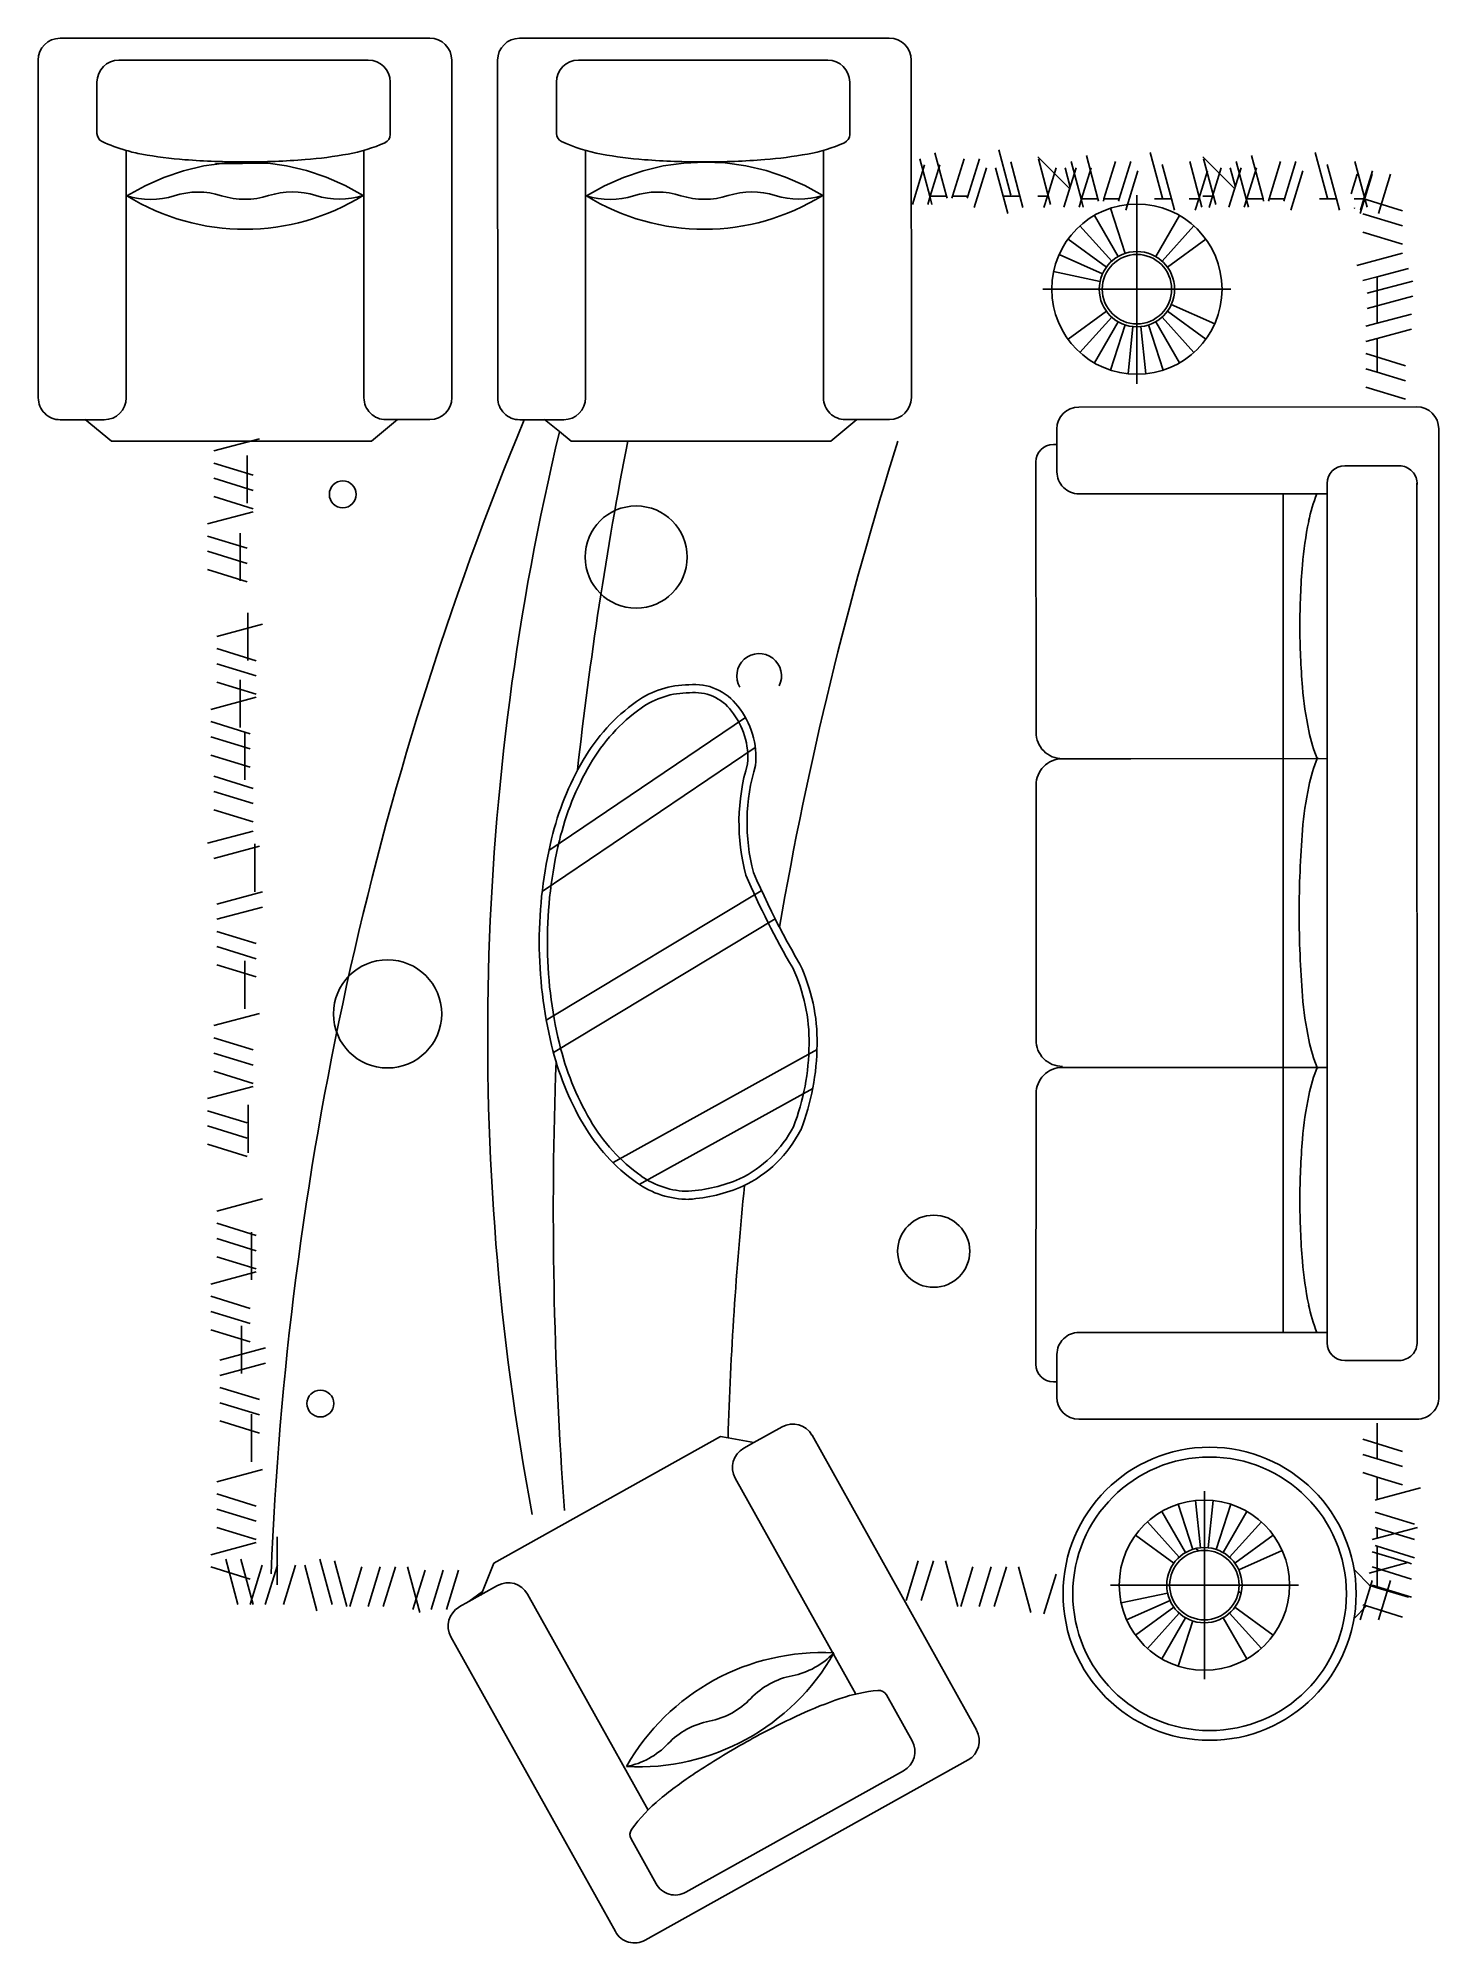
# Model space of a CAD drawing. Header units: centimetres. Extents: x 2467 to 2738, y 1406 to 1775.
import ezdxf

# ---------------------------------------------------------------- set-up
doc = ezdxf.new("R2010")
doc.units = ezdxf.units.CM
doc.layers.add('燈具', color=4, linetype='Continuous')

msp = doc.modelspace()

# ---------------------------------------------------------------- linework, layer by layer
for p, q in [((2542.96, 1774.6), (2471.44, 1774.57)), ((2631.84, 1774.6), (2560.33, 1774.57)), ((2467.19, 1770.31), (2467.22, 1705.01)), ((2531.06, 1770.34), (2482.82, 1770.32)), ((2547.24, 1705.04), (2547.21, 1770.35)), ((2556.08, 1770.31), (2556.1, 1705.01)), ((2619.94, 1770.34), (2571.71, 1770.32)), ((2636.12, 1705.04), (2636.1, 1770.35)), ((2478.57, 1766.07), (2478.58, 1756.15)), ((2535.31, 1766.09), (2535.32, 1755.92)), ((2567.46, 1766.07), (2567.46, 1756.15)), ((2624.2, 1766.09), (2624.2, 1755.92)), ((2484.21, 1752.87), (2484.23, 1705.01)), ((2503.22, 1750.43), (2499.25, 1749.87)), ((2507.22, 1750.62), (2503.22, 1750.43)), ((2511.23, 1750.45), (2507.22, 1750.62)), ((2515.21, 1749.9), (2511.23, 1750.45)), ((2530.21, 1752.88), (2530.23, 1705.03)), ((2573.09, 1752.87), (2573.11, 1705.01)), ((2592.1, 1750.43), (2588.13, 1749.87)), ((2596.11, 1750.62), (2592.1, 1750.43)), ((2600.12, 1750.45), (2596.11, 1750.62)), ((2604.09, 1749.9), (2600.12, 1750.45)), ((2619.1, 1752.88), (2619.11, 1705.03)), ((2639.68, 1744.01), (2637.75, 1751.24)), ((2642.93, 1744.01), (2640.69, 1752.42)), ((2644.1, 1744.01), (2646.33, 1751.24)), ((2647.04, 1744.01), (2649.27, 1751.24)), ((2655.39, 1744.18), (2653.04, 1753)), ((2657.13, 1744.01), (2655.36, 1750.65)), ((2660.57, 1751.65), (2666.76, 1745.46)), ((2663.05, 1742.42), (2660.7, 1751.24)), ((2668.96, 1743.48), (2667.03, 1750.71)), ((2672.21, 1743.48), (2669.97, 1751.88)), ((2673.38, 1743.48), (2675.61, 1750.71)), ((2676.33, 1743.48), (2678.55, 1750.71)), ((2684.67, 1743.65), (2682.32, 1752.47)), ((2692.33, 1741.89), (2689.98, 1750.71)), ((2692.51, 1751.65), (2698.7, 1745.46)), ((2694.99, 1742.42), (2692.64, 1751.24)), ((2700.9, 1743.48), (2698.97, 1750.71)), ((2704.15, 1743.48), (2701.91, 1751.88)), ((2705.33, 1743.48), (2707.55, 1750.71)), ((2708.27, 1743.48), (2710.49, 1750.71)), ((2716.62, 1743.65), (2714.26, 1752.47)), ((2724.27, 1741.89), (2721.92, 1750.71)), ((2491.54, 1747.66), (2487.87, 1746.03)), ((2495.34, 1748.94), (2491.54, 1747.66)), ((2499.25, 1749.87), (2495.34, 1748.94)), ((2501.53, 1750.24), (2511.94, 1750.38)), ((2519.11, 1748.99), (2515.21, 1749.9)), ((2522.92, 1747.72), (2519.11, 1748.99)), ((2526.59, 1746.11), (2522.92, 1747.72)), ((2580.43, 1747.66), (2576.76, 1746.03)), ((2584.23, 1748.94), (2580.43, 1747.66)), ((2588.13, 1749.87), (2584.23, 1748.94)), ((2608, 1748.99), (2604.09, 1749.9)), ((2611.8, 1747.72), (2608, 1748.99)), ((2615.48, 1746.11), (2611.8, 1747.72)), ((2636.34, 1742.42), (2638.69, 1750.06)), ((2639.77, 1744.01), (2641.63, 1750.06)), ((2648.3, 1741.83), (2650.65, 1749.48)), ((2653.87, 1744.01), (2652.42, 1749.48)), ((2662.43, 1744.01), (2664.11, 1749.48)), ((2665.62, 1741.89), (2667.97, 1749.53)), ((2666.86, 1745.79), (2665.88, 1749.48)), ((2669.05, 1743.48), (2670.91, 1749.53)), ((2677.58, 1741.3), (2679.93, 1748.94)), ((2686.41, 1743.48), (2684.64, 1750.12)), ((2691.71, 1743.48), (2693.39, 1748.94)), ((2694.37, 1744.01), (2696.05, 1749.48)), ((2697.56, 1741.89), (2699.92, 1749.53)), ((2698.8, 1745.79), (2697.82, 1749.48)), ((2700.99, 1743.48), (2702.86, 1749.53)), ((2709.52, 1741.3), (2711.87, 1748.94)), ((2718.35, 1743.48), (2716.58, 1750.12)), ((2721.17, 1744.45), (2722.35, 1748.3)), ((2722.94, 1740.66), (2725.29, 1748.3)), ((2723.65, 1743.48), (2725.33, 1748.94)), ((2726.47, 1740.66), (2728.82, 1748.3)), ((2487.87, 1746.03), (2484.37, 1744.07)), ((2530.1, 1744.16), (2526.59, 1746.11)), ((2576.76, 1746.03), (2573.26, 1744.07)), ((2618.98, 1744.16), (2615.48, 1746.11)), ((2639.28, 1742.42), (2639.77, 1744.01)), ((2640.1, 1742.42), (2639.68, 1744.01)), ((2639.68, 1744.01), (2639.77, 1744.01)), ((2639.77, 1744.01), (2642.78, 1744.01)), ((2639.77, 1744.01), (2642.93, 1744.01)), ((2643.04, 1743.6), (2642.93, 1744.01)), ((2643.98, 1743.6), (2644.1, 1744.01)), ((2644.1, 1744.01), (2647.04, 1744.01)), ((2646.92, 1743.6), (2647.04, 1744.01)), ((2654.77, 1740.66), (2653.87, 1744.01)), ((2653.87, 1744.01), (2657.13, 1744.01)), ((2657.71, 1741.83), (2657.13, 1744.01)), ((2660.57, 1744.01), (2662.43, 1744.01)), ((2661.76, 1741.83), (2662.43, 1744.01)), ((2668.56, 1741.89), (2669.05, 1743.48)), ((2669.38, 1741.89), (2668.96, 1743.48)), ((2668.96, 1743.48), (2669.05, 1743.48)), ((2669.05, 1743.48), (2672.06, 1743.48)), ((2672.06, 1743.48), (2672.21, 1743.48)), ((2672.32, 1743.06), (2672.21, 1743.48)), ((2673.26, 1743.06), (2673.38, 1743.48)), ((2673.38, 1743.48), (2676.33, 1743.48)), ((2676.2, 1743.06), (2676.33, 1743.48)), ((2683.15, 1743.48), (2686.41, 1743.48)), ((2686.99, 1741.3), (2686.41, 1743.48)), ((2689.85, 1743.48), (2691.71, 1743.48)), ((2691.04, 1741.3), (2691.71, 1743.48)), ((2692.51, 1744.01), (2694.37, 1744.01)), ((2693.7, 1741.83), (2694.37, 1744.01)), ((2700.5, 1741.89), (2700.99, 1743.48)), ((2701.32, 1741.89), (2700.9, 1743.48)), ((2700.9, 1743.48), (2700.99, 1743.48)), ((2700.99, 1743.48), (2704.01, 1743.48)), ((2704.01, 1743.48), (2704.15, 1743.48)), ((2704.27, 1743.06), (2704.15, 1743.48)), ((2705.2, 1743.06), (2705.33, 1743.48)), ((2705.33, 1743.48), (2708.27, 1743.48)), ((2708.14, 1743.06), (2708.27, 1743.48)), ((2715.1, 1743.48), (2718.35, 1743.48)), ((2718.93, 1741.3), (2718.35, 1743.48)), ((2721.79, 1743.48), (2723.65, 1743.48)), ((2722.98, 1741.3), (2723.65, 1743.48)), ((2723.47, 1743.56), (2731.11, 1741.2)), ((2723.47, 1740.61), (2731.11, 1738.26)), ((2723.47, 1737.08), (2731.11, 1734.73)), ((2722.29, 1730.61), (2731.11, 1732.97)), ((2723.47, 1727.67), (2726.22, 1728.41)), ((2726.22, 1728.41), (2732.29, 1730.03)), ((2726.22, 1728.41), (2726.22, 1719.43)), ((2724.32, 1725.23), (2733.14, 1727.58)), ((2724.32, 1722.29), (2733.14, 1724.64)), ((2726.22, 1719.43), (2732.88, 1721.2)), ((2724.06, 1718.85), (2726.22, 1719.43)), ((2726.22, 1716.48), (2732.88, 1718.26)), ((2724.06, 1715.91), (2726.22, 1716.48)), ((2726.22, 1716.48), (2726.22, 1709.94)), ((2724.06, 1713.55), (2731.7, 1711.2)), ((2724.06, 1710.61), (2726.22, 1709.94)), ((2726.22, 1709.94), (2731.7, 1708.26)), ((2724.06, 1707.08), (2731.7, 1704.73)), ((2733.89, 1703.25), (2668.51, 1703.22)), ((2471.47, 1700.76), (2479.98, 1700.76)), ((2476.3, 1700.83), (2481.41, 1696.61)), ((2536.72, 1700.78), (2531.69, 1696.63)), ((2534.48, 1700.78), (2536.72, 1700.78)), ((2536.72, 1700.78), (2542.99, 1700.78)), ((2560.36, 1700.76), (2561.2, 1700.76)), ((2561.2, 1700.76), (2568.86, 1700.76)), ((2565.18, 1700.83), (2568.05, 1698.46)), ((2625.6, 1700.78), (2620.57, 1696.63)), ((2623.37, 1700.78), (2625.6, 1700.78)), ((2625.6, 1700.78), (2631.87, 1700.78)), ((2664.26, 1696), (2664.26, 1698.97)), ((2738.17, 1511.8), (2738.14, 1699)), ((2481.41, 1696.61), (2531.69, 1696.63)), ((2501.17, 1694.73), (2509.99, 1697.08)), ((2568.05, 1698.46), (2570.3, 1696.61)), ((2570.3, 1696.61), (2581.25, 1696.61)), ((2581.25, 1696.61), (2620.57, 1696.63)), ((2664.26, 1696), (2663.61, 1696)), ((2664.26, 1695.9), (2664.26, 1696)), ((2664.28, 1696.32), (2664.29, 1690.68)), ((2501.17, 1692.38), (2508.81, 1690.02)), ((2507.66, 1693.87, -137.13), (2507.66, 1684.61, -137.13)), ((2660.23, 1640.28), (2660.21, 1692.6)), ((2730.49, 1691.87), (2719.95, 1691.86)), ((2501.17, 1689.43), (2508.81, 1687.08)), ((2716.57, 1575.43), (2716.55, 1688.46)), ((2733.96, 1522.42), (2733.9, 1688.47)), ((2501.17, 1685.9), (2508.81, 1683.55)), ((2708.05, 1686.45), (2668.54, 1686.43)), ((2708.07, 1575.45), (2708.05, 1686.45)), ((2714.59, 1686.45), (2708.05, 1686.45)), ((2716.55, 1686.45), (2714.59, 1686.45)), ((2499.99, 1680.61), (2508.81, 1682.96)), ((2499.99, 1678.26), (2507.64, 1675.9)), ((2506.25, 1678.82, 0.04), (2506.25, 1669.57, 0.04)), ((2499.99, 1675.32), (2507.64, 1672.96)), ((2499.99, 1671.79), (2507.64, 1669.43)), ((2507.76, 1663.42, 0.04), (2507.76, 1654.17, 0.04)), ((2501.76, 1658.84), (2510.58, 1661.2)), ((2501.76, 1656.49), (2509.4, 1654.14)), ((2501.76, 1653.55), (2509.4, 1651.2)), ((2501.76, 1650.02), (2509.4, 1647.67)), ((2506.25, 1650.46, 0.04), (2506.25, 1641.21, 0.04)), ((2500.58, 1644.72), (2509.4, 1647.08)), ((2500.58, 1642.37), (2508.22, 1640.02)), ((2507.19, 1640.32, 0.04), (2507.19, 1631.07, 0.04)), ((2604.04, 1643.14), (2565.98, 1617.42)), ((2500.58, 1639.43), (2508.22, 1637.08)), ((2605.93, 1637.35), (2564.7, 1609.48)), ((2500.58, 1635.9), (2508.22, 1633.55)), ((2678.6, 1635.19), (2665.34, 1635.18)), ((2716.57, 1635.2), (2678.6, 1635.19)), ((2501.17, 1631.78), (2508.81, 1629.43)), ((2501.17, 1628.84), (2508.81, 1626.49)), ((2660.23, 1630.08), (2660.23, 1580.55)), ((2501.17, 1625.31), (2508.81, 1622.96)), ((2499.99, 1618.84), (2508.81, 1621.19)), ((2501.17, 1615.9), (2509.99, 1618.25)), ((2509.14, 1618.71, 0.04), (2509.14, 1609.46, 0.04)), ((2605.58, 1613.17), (2606.25, 1611.65)), ((2606.25, 1611.65), (2606.93, 1610.14)), ((2501.76, 1607.07), (2510.58, 1609.43)), ((2607.09, 1609.62), (2565.48, 1584.6)), ((2606.93, 1610.14), (2607.62, 1608.64)), ((2607.62, 1608.64), (2608.33, 1607.14)), ((2608.33, 1607.14), (2609.06, 1605.65)), ((2501.76, 1604.13), (2510.58, 1606.49)), ((2609.79, 1604.18), (2566.86, 1578.36)), ((2609.06, 1605.65), (2609.79, 1604.18)), ((2609.79, 1604.18), (2609.8, 1604.16)), ((2609.8, 1604.16), (2610.56, 1602.69)), ((2501.76, 1601.78), (2509.4, 1599.43)), ((2610.56, 1602.69), (2610.62, 1602.57)), ((2610.62, 1602.57), (2611.33, 1601.22)), ((2611.33, 1601.22), (2612.11, 1599.76)), ((2612.11, 1599.76), (2612.91, 1598.31)), ((2501.76, 1598.84), (2509.4, 1596.49)), ((2507.19, 1596.05, 0.04), (2507.19, 1586.8, 0.04)), ((2612.91, 1598.31), (2613.72, 1596.86)), ((2613.72, 1596.86), (2614.55, 1595.43)), ((2501.76, 1595.31), (2509.4, 1592.96)), ((2501.17, 1583.54), (2509.99, 1585.9)), ((2501.17, 1581.19), (2508.81, 1578.84)), ((2501.17, 1578.25), (2508.81, 1575.9)), ((2617.87, 1578.92), (2578.41, 1557.09)), ((2501.17, 1574.72), (2508.81, 1572.37)), ((2678.6, 1575.45), (2665.34, 1575.45)), ((2708.07, 1575.44), (2678.6, 1575.45)), ((2708.07, 1575.44), (2708.05, 1524.19)), ((2708.07, 1575.44), (2708.07, 1575.45)), ((2716.57, 1575.43), (2708.07, 1575.44)), ((2716.57, 1575.43), (2716.55, 1524.18)), ((2716.57, 1575.45), (2716.57, 1575.43)), ((2499.99, 1569.42), (2508.81, 1571.78)), ((2617.05, 1571.4), (2583.48, 1552.83)), ((2660.23, 1570.35), (2660.21, 1518.03)), ((2499.99, 1567.07), (2507.64, 1564.72)), ((2507.84, 1568.21, 0.04), (2507.84, 1558.96, 0.04)), ((2499.99, 1564.13), (2507.64, 1561.78)), ((2499.99, 1560.6), (2507.64, 1558.25)), ((2501.76, 1547.66), (2510.58, 1550.01)), ((2501.76, 1545.31), (2509.4, 1542.95)), ((2501.76, 1542.36), (2509.4, 1540.01)), ((2508.49, 1543.61, 0.04), (2508.49, 1534.36, 0.04)), ((2501.76, 1538.83), (2509.4, 1536.48)), ((2500.58, 1533.54), (2509.4, 1535.89)), ((2500.58, 1531.19), (2508.22, 1528.83)), ((2500.58, 1528.25), (2508.22, 1525.89)), ((2500.58, 1524.72), (2508.22, 1522.36)), ((2506.54, 1525.49, 0.04), (2506.54, 1516.23, 0.04)), ((2708.05, 1524.19), (2668.54, 1524.2)), ((2714.59, 1524.18), (2708.05, 1524.19)), ((2716.55, 1524.18), (2714.59, 1524.18)), ((2716.55, 1524.18), (2716.55, 1522.18)), ((2733.96, 1522.16), (2733.96, 1522.42)), ((2502.34, 1518.83), (2511.16, 1521.19)), ((2664.28, 1514.32), (2664.29, 1519.95)), ((2730.49, 1518.77), (2719.95, 1518.77)), ((2502.34, 1515.89), (2511.16, 1518.24)), ((2664.26, 1514.63), (2663.61, 1514.63)), ((2664.26, 1514.73), (2664.26, 1514.63)), ((2664.26, 1514.63), (2664.26, 1511.67)), ((2502.34, 1513.54), (2509.99, 1511.19)), ((2738.17, 1511.56), (2738.17, 1511.8)), ((2502.34, 1510.6), (2509.99, 1508.24)), ((2508.44, 1508.39, 0.04), (2508.44, 1499.14, 0.04)), ((2733.89, 1507.38), (2668.51, 1507.41)), ((2502.34, 1507.07), (2509.99, 1504.71)), ((2555.32, 1479.55), (2599.22, 1504.06)), ((2600.65, 1503.79), (2599.22, 1504.06)), ((2605.64, 1502.88), (2600.65, 1503.79)), ((2605.64, 1502.88), (2611.11, 1505.94)), ((2616.9, 1504.3), (2648.73, 1447.28)), ((2723.47, 1503.54), (2731.11, 1501.18)), ((2726.22, 1506.63), (2726.22, 1499.75)), ((2603.68, 1501.79), (2605.64, 1502.88)), ((2723.47, 1500.6), (2726.22, 1499.75)), ((2501.76, 1495.3), (2510.58, 1497.65)), ((2723.47, 1497.07), (2726.22, 1496.22)), ((2726.22, 1499.75), (2731.11, 1498.24)), ((2726.22, 1496.22), (2726.22, 1491.88)), ((2726.22, 1496.22), (2731.11, 1494.71)), ((2501.76, 1492.95), (2509.4, 1490.6)), ((2625.37, 1454.23), (2602.04, 1496.01)), ((2726.22, 1491.88), (2734.64, 1494.13)), ((2501.76, 1490.01), (2509.4, 1487.65)), ((2725.82, 1491.77), (2726.22, 1491.88)), ((2725.82, 1489.42), (2733.46, 1487.07)), ((2501.76, 1486.48), (2509.4, 1484.12)), ((2725.82, 1486.48), (2726.22, 1486.35)), ((2726.22, 1484.39), (2734.05, 1486.48)), ((2726.22, 1486.35), (2726.22, 1484.39)), ((2726.22, 1486.35), (2733.46, 1484.12)), ((2500.58, 1481.18), (2509.4, 1483.54)), ((2513.44, 1484.65, 0.04), (2513.44, 1475.39, 0.04)), ((2725.23, 1484.12), (2726.22, 1484.39)), ((2725.23, 1481.77), (2732.13, 1479.65)), ((2725.82, 1482.95), (2726.22, 1482.82)), ((2726.22, 1482.82), (2726.22, 1474.81)), ((2726.22, 1482.82), (2733.46, 1480.59)), ((2500.58, 1478.83), (2508.22, 1476.48)), ((2505.85, 1471.53), (2503.5, 1480.35)), ((2508.79, 1471.53), (2506.44, 1480.35)), ((2508.19, 1471.53), (2510.54, 1479.17)), ((2511.13, 1471.53), (2513.48, 1479.17)), ((2514.66, 1471.53), (2517.01, 1479.17)), ((2521.13, 1470.35), (2518.78, 1479.17)), ((2524.07, 1471.53), (2521.72, 1480.35)), ((2524.54, 1479.99), (2526.89, 1471.17)), ((2529.83, 1478.82), (2527.48, 1471.17)), ((2533.36, 1478.82), (2531.01, 1471.17)), ((2536.3, 1478.82), (2533.95, 1471.17)), ((2538.66, 1478.82), (2541.01, 1470)), ((2542.05, 1478.23), (2539.7, 1470.59)), ((2545.58, 1478.23), (2543.23, 1470.59)), ((2548.52, 1478.23), (2546.17, 1470.59)), ((2553.18, 1474.06), (2555.32, 1479.55)), ((2637.45, 1479.99), (2635.09, 1472.35)), ((2640.39, 1479.99), (2638.04, 1472.35)), ((2642.74, 1479.99), (2645.1, 1471.17)), ((2648.04, 1478.82), (2645.68, 1471.17)), ((2651.57, 1478.82), (2649.21, 1471.17)), ((2654.51, 1478.82), (2652.15, 1471.17)), ((2656.86, 1478.82), (2659.21, 1470)), ((2721.78, 1478.31), (2724.95, 1475.13)), ((2724.65, 1477.65), (2732.13, 1479.65)), ((2725.23, 1478.83), (2732.88, 1476.48)), ((2732.13, 1479.65), (2732.88, 1479.42)), ((2550.53, 1472.12), (2556.09, 1475.22)), ((2553.18, 1474.06), (2550.53, 1472.12)), ((2552.91, 1473.37), (2553.18, 1474.06)), ((2661.76, 1469.76), (2664.11, 1477.41)), ((2722.94, 1468.59), (2724.95, 1475.13)), ((2724.65, 1475.3), (2726.22, 1474.81)), ((2724.95, 1475.13), (2725.29, 1476.23)), ((2725.23, 1475.3), (2732.88, 1472.95)), ((2726.22, 1474.81), (2732.29, 1472.95)), ((2726.47, 1468.59), (2728.82, 1476.23)), ((2548.67, 1471.08), (2550.53, 1472.12)), ((2585.21, 1431.79), (2561.88, 1473.58)), ((2724.18, 1471.27), (2721.76, 1468.84)), ((2723.47, 1471.49), (2724.18, 1471.27)), ((2724.18, 1471.27), (2731.11, 1469.13)), ((2578.86, 1408.27), (2547.03, 1465.29)), ((2692.8, 1458.82), (2692.8, 1457.12)), ((2636.27, 1445.19), (2631.31, 1454.06)), ((2647.09, 1441.49), (2584.65, 1406.63)), ((2634.63, 1439.4), (2592.51, 1415.89)), ((2586.73, 1417.53), (2581.89, 1426.19))]:
    msp.add_line(p, q)
for centre, radius in [((2526.13, 1686.33), 2.6), ((2582.88, 1674.2), 9.88), ((2534.79, 1585.82), 10.47), ((2640.44, 1539.9), 6.98), ((2521.8, 1510.44), 2.6), ((2693.81, 1473.63), 28.35), ((2693.81, 1473.63), 26.46)]:
    msp.add_circle(centre, radius)
for centre, radius, start, end in [((2471.44, 1770.32), 4.25, 90.0228, 180.0228), ((2542.96, 1770.34), 4.25, 0.0228, 90.0228), ((2560.33, 1770.32), 4.25, 90.0228, 180.0228), ((2631.85, 1770.34), 4.25, 0.0228, 90.0228), ((2482.83, 1766.07), 4.25, 90.0228, 180.0228), ((2531.06, 1766.09), 4.25, 0.0228, 90.0228), ((2571.71, 1766.07), 4.25, 90.0228, 180.0228), ((2619.94, 1766.09), 4.25, 0.0228, 90.0228), ((2480.28, 1756.15), 1.7, 180.0228, 245.1817), ((2493.19, 1784.06), 32.46, 245.1817, 253.937), ((2521.23, 1784.07), 32.46, 280.5374, 293.7374), ((2533.61, 1755.92), 1.7, 293.7374, 0.0228), ((2569.16, 1756.15), 1.7, 180.0228, 245.1817), ((2582.07, 1784.06), 32.46, 245.1817, 259.5083), ((2610.12, 1784.07), 32.46, 280.5374, 293.7374), ((2622.5, 1755.92), 1.7, 293.7374, 0.0228), ((2493.19, 1784.06), 32.46, 253.937, 259.5083), ((2501.56, 1829.29), 78.45, 259.5083, 265.6266), ((2507.16, 1902.52), 151.89, 265.6266, 270.0228), ((2507.16, 1902.52), 151.89, 270.0228, 274.419), ((2512.82, 1829.3), 78.45, 274.419, 280.5374), ((2590.45, 1829.29), 78.45, 259.5083, 265.6266), ((2596.05, 1902.52), 151.89, 265.6266, 270.0228), ((2596.05, 1902.52), 151.89, 270.0228, 274.419), ((2601.71, 1829.3), 78.45, 274.419, 280.5374), ((2507.17, 1781.02), 43.41, 238.3297, 301.888), ((2488.92, 1758.48), 15.11, 252.5078, 287.7098), ((2498.11, 1729.7), 15.11, 72.5078, 107.7098), ((2507.19, 1758.52), 15.11, 252.5078, 287.7098), ((2516.38, 1729.73), 15.11, 72.5078, 107.7098), ((2525.46, 1758.55), 15.11, 252.5078, 287.7098), ((2596.05, 1781.02), 43.41, 238.3297, 301.888), ((2577.8, 1758.48), 15.11, 252.5078, 287.7098), ((2586.99, 1729.7), 15.11, 72.5078, 107.7098), ((2596.07, 1758.52), 15.11, 252.5078, 287.7098), ((2605.26, 1729.73), 15.11, 72.5078, 107.7098), ((2614.34, 1758.55), 15.11, 252.5078, 287.7098), ((2993.4, 1636.66), 291.19, 158.8365, 158.8713), ((2471.47, 1705.01), 4.25, 180.0228, 270.0228), ((2479.97, 1705.01), 4.25, 270.0228, 0.0228), ((2534.48, 1705.03), 4.25, 180.0228, 270.0228), ((2542.99, 1705.04), 4.25, 270.0228, 0.0228), ((2560.35, 1705.01), 4.25, 180.0228, 270.0228), ((2568.86, 1705.01), 4.25, 270.0228, 0.0228), ((2623.37, 1705.03), 4.25, 180.0228, 270.0228), ((2631.87, 1705.04), 4.25, 270.0228, 0.0228), ((2668.51, 1698.97), 4.25, 90.0228, 180.0228), ((2733.89, 1699), 4.25, 0.0228, 90.0228), ((3162.76, 1451.95), 650.98, 157.53039, 177.74987), ((3054.21, 1581.38), 500.05, 166.4601, 190.6462), ((3341.6, 1547.9), 774.75, 168.93369, 173.69796), ((3309.91, 1482.12), 709.59, 162.4045, 170.22651), ((2663.61, 1692.6), 3.4, 90.0228, 180.0228), ((2719.95, 1688.46), 3.4, 90.0228, 180.0228), ((2730.45, 1688.34), 3.52, 357.8872, 89.238), ((2668.54, 1690.68), 4.25, 180.0228, 270.0228), ((2742.93, 1675.01), 30.57, 158.0125, 168.4967), ((2784.51, 1666.54), 73, 168.4967, 175.1945), ((2851.68, 1660.9), 140.4, 175.1945, 180.0228), ((2851.68, 1660.9), 140.4, 180.0228, 184.8511), ((2606.67, 1651.2), 4.33, 333.5911, 210.5804), ((2593.09, 1632.03), 17.46, 90, 125.4606), ((2593.09, 1632.03), 15.9, 89.6966, 125.4606), ((2594.19, 1639.11), 10.43, 36.7801, 96.0749), ((2594.19, 1639.11), 8.88, 36.6107, 96.6001), ((2784.52, 1655.2), 73, 184.8511, 191.549), ((2604.06, 1616.63), 36.37, 125.4606, 149.8198), ((2604.06, 1616.63), 34.81, 125.4606, 149.8198), ((2590.13, 1635.4), 14.36, 355.1564, 38.8448), ((2590.13, 1635.4), 15.92, 354.5527, 38.737), ((2665.33, 1640.29), 5.1, 180.0228, 270.0228), ((2742.94, 1646.7), 30.57, 191.549, 202.4094), ((2621.61, 1606.42), 56.67, 149.8198, 166.4562), ((2621.61, 1606.42), 55.11, 149.8198, 166.4562), ((2642.28, 1622.83), 39.51, 163.2926, 194.9117), ((2642.28, 1622.83), 37.95, 163.0568, 194.739), ((2665.33, 1630.08), 5.1, 89.9772, 179.9772), ((2742.94, 1623.7), 30.57, 157.5906, 168.451), ((2742.95, 1623.83), 30.57, 157.6363, 158.2001), ((2784.52, 1615.21), 73, 168.451, 175.1489), ((2649.44, 1599.72), 85.3, 166.4562, 180), ((2649.44, 1599.72), 83.74, 166.4562, 180), ((2937.66, 1604.03), 226.55, 175.6079, 179.6752), ((2759.06, 1679.61), 168.8, 203.368, 210.2008), ((2937.66, 1606.6), 226.55, 180.3248, 184.3921), ((2649.44, 1599.72), 85.3, 180, 193.5438), ((2649.44, 1599.72), 83.74, 180, 193.5438), ((2583.13, 1580.56), 33.2, 358.911, 25.2036), ((2583.13, 1580.56), 34.76, 358.9292, 25.3173), ((2784.52, 1595.43), 73, 184.8511, 191.549), ((2621.61, 1593.01), 56.67, 193.5438, 210.1802), ((2621.61, 1593.01), 55.11, 193.5438, 210.1802), ((2571.64, 1580.15), 44.69, 338.8014, 359.717), ((2571.64, 1580.15), 46.24, 338.6984, 359.7035), ((2665.34, 1580.76), 5.11, 179.8377, 269.9905), ((2742.94, 1586.93), 30.57, 191.549, 202.4094), ((3341.6, 1547.9), 774.75, 177.87965, 184.30622), ((2665.33, 1570.35), 5.1, 89.9772, 179.9772), ((2742.94, 1563.93), 30.57, 157.5906, 168.451), ((2742.95, 1586.8), 30.57, 201.7999, 202.3637), ((2784.52, 1555.44), 73, 168.451, 175.1489), ((2604.06, 1582.81), 36.37, 210.1802, 234.5394), ((2604.06, 1582.81), 34.81, 210.1802, 234.5394), ((2593.01, 1574.49), 22.84, 295.6119, 332.6508), ((2593.01, 1574.49), 24.4, 295.5264, 332.8491), ((2851.68, 1549.74), 140.4, 175.1489, 179.9772), ((2593.09, 1567.4), 17.46, 234.5394, 270), ((2593.09, 1567.4), 15.9, 234.5394, 269.7981), ((2590.71, 1582.66), 31.24, 274.2656, 292.949), ((2590.71, 1582.66), 32.8, 274.1606, 293.0121), ((3309.91, 1482.12), 709.59, 174.29809, 178.24931), ((2851.68, 1549.74), 140.4, 179.9772, 184.8055), ((2784.51, 1544.09), 73, 184.8055, 191.5033), ((2742.93, 1535.63), 30.57, 191.5033, 201.9875), ((2668.54, 1519.95), 4.25, 89.9772, 179.9772), ((2719.95, 1522.17), 3.4, 179.9772, 269.9772), ((2730.45, 1522.29), 3.52, 270.762, 2.1128), ((2663.61, 1518.03), 3.4, 179.9772, 269.9772), ((2668.51, 1511.66), 4.25, 179.9772, 269.9772), ((2733.87, 1511.68), 4.29, 270.2118, 1.5543), ((2613.18, 1502.23), 4.25, 29.1745, 119.1745), ((2605.76, 1498.08), 4.25, 119.1745, 209.1745), ((2558.16, 1471.51), 4.25, 29.1745, 119.1745), ((2550.74, 1467.36), 4.25, 119.1745, 209.1745), ((2618.8, 1418.84, -0.03), 43.41, 86.9494, 150.5077), ((2583.33, 1483.55, -0.03), 43.41, 266.9494, 330.5077), ((2610.15, 1472.59, -0.03), 15.11, 281.1275, 316.3295), ((2615.98, 1442.95, -0.03), 15.11, 101.1275, 136.3295), ((2594.12, 1463.81, -0.03), 15.11, 281.1275, 316.3295), ((2647.47, 1379.04), 78.45, 108.6599, 114.7783), ((2632.75, 1422.62), 32.46, 95.4599, 108.6599), ((2629.83, 1453.24), 1.7, 29.1745, 95.4599), ((2599.95, 1434.17, -0.03), 15.11, 101.1275, 136.3295), ((2678.25, 1312.36), 151.89, 114.7783, 119.1745), ((2578.1, 1455.03, -0.03), 15.11, 281.1275, 316.3295), ((2678.25, 1312.36), 151.89, 119.1745, 123.5707), ((2632.55, 1443.11), 4.25, 299.1745, 29.1745), ((2645.02, 1445.2), 4.25, 299.1745, 29.1745), ((2637.64, 1373.55), 78.45, 123.5707, 129.689), ((2608.26, 1408.95), 32.46, 129.689, 144.0156), ((2583.38, 1427.02), 1.7, 144.0156, 209.1745), ((2590.44, 1419.6), 4.25, 209.1745, 299.1745), ((2582.57, 1410.34), 4.25, 209.1745, 299.1745)]:
    msp.add_arc(centre, radius, start, end)
at = {"layer": '燈具'}
for p, q in [((2679.75, 1742.49), (2679.75, 1744.2)), ((2676.11, 1732.33), (2671.52, 1740.29)), ((2677.5, 1732.95), (2674.66, 1741.69)), ((2679.75, 1733.3), (2679.75, 1742.49)), ((2683.39, 1732.33), (2687.99, 1740.29)), ((2673.87, 1730.3), (2666.43, 1735.7)), ((2674.88, 1731.43), (2668.73, 1738.26)), ((2684.62, 1731.43), (2690.77, 1738.26)), ((2685.64, 1730.3), (2693.08, 1735.7)), ((2673.1, 1728.98), (2664.71, 1732.72)), ((2679.75, 1732.75), (2679.75, 1733.3)), ((2679.75, 1726.02), (2679.75, 1732.75)), ((2672.63, 1727.54), (2663.64, 1729.45)), ((2663.28, 1726.02), (2661.58, 1726.02)), ((2672.48, 1726.02), (2663.28, 1726.02)), ((2673.03, 1726.02), (2672.48, 1726.02)), ((2679.75, 1726.02), (2673.03, 1726.02)), ((2679.75, 1726.02), (2686.48, 1726.02)), ((2679.75, 1719.3), (2679.75, 1726.02)), ((2686.48, 1726.02), (2687.03, 1726.02)), ((2687.03, 1726.02), (2696.22, 1726.02)), ((2696.22, 1726.02), (2697.93, 1726.02)), ((2673.87, 1721.75), (2666.43, 1716.34)), ((2685.64, 1721.75), (2693.08, 1716.34)), ((2686.4, 1723.06), (2694.8, 1719.32)), ((2674.88, 1720.62), (2668.73, 1713.78)), ((2676.11, 1719.72), (2671.52, 1711.76)), ((2677.5, 1719.1), (2674.66, 1710.36)), ((2678.99, 1718.79), (2678.03, 1709.64)), ((2679.75, 1718.75), (2679.75, 1719.3)), ((2679.75, 1709.55), (2679.75, 1718.75)), ((2680.51, 1718.79), (2681.47, 1709.64)), ((2682, 1719.1), (2684.84, 1710.36)), ((2683.39, 1719.72), (2687.99, 1711.76)), ((2684.62, 1720.62), (2690.77, 1713.78)), ((2679.75, 1707.73), (2679.75, 1709.55)), ((2692.8, 1491.77), (2692.8, 1493.47)), ((2689.17, 1481.6), (2684.57, 1489.56)), ((2690.56, 1482.22), (2687.71, 1490.96)), ((2692.04, 1482.53), (2691.08, 1491.68)), ((2692.8, 1482.57), (2692.8, 1491.77)), ((2693.56, 1482.53), (2694.53, 1491.68)), ((2695.05, 1482.22), (2697.89, 1490.96)), ((2696.44, 1481.6), (2701.04, 1489.56)), ((2687.93, 1480.7), (2681.78, 1487.54)), ((2697.67, 1480.7), (2703.83, 1487.54)), ((2686.92, 1479.57), (2679.48, 1484.98)), ((2691.18, 1482.39), (2691.65, 1481.92)), ((2692.8, 1482.02), (2692.8, 1482.57)), ((2692.8, 1475.3), (2692.8, 1482.02)), ((2698.69, 1479.57), (2706.13, 1484.98)), ((2699.45, 1478.26), (2707.85, 1481.99)), ((2676.33, 1475.3), (2674.63, 1475.3)), ((2685.53, 1475.3), (2676.33, 1475.3)), ((2686.08, 1475.3), (2685.53, 1475.3)), ((2692.8, 1475.3), (2686.08, 1475.3)), ((2692.8, 1475.3), (2692.8, 1468.57)), ((2692.8, 1475.3), (2699.53, 1475.3)), ((2699.43, 1474.14), (2699.9, 1473.67)), ((2699.53, 1475.3), (2700.08, 1475.3)), ((2700.08, 1475.3), (2709.27, 1475.3)), ((2709.27, 1475.3), (2710.98, 1475.3)), ((2685.69, 1473.78), (2676.69, 1471.87)), ((2686.16, 1472.34), (2677.76, 1468.6)), ((2686.92, 1471.02), (2679.48, 1465.61)), ((2698.69, 1471.02), (2706.13, 1465.61)), ((2687.93, 1469.89), (2681.78, 1463.06)), ((2689.17, 1468.99), (2684.57, 1461.03)), ((2690.56, 1468.37), (2687.71, 1459.63)), ((2692.8, 1468.57), (2692.8, 1468.02)), ((2692.8, 1468.02), (2692.8, 1458.82)), ((2696.44, 1468.99), (2701.04, 1461.03)), ((2697.67, 1469.89), (2703.83, 1463.06))]:
    msp.add_line(p, q, dxfattribs=at)
for centre, radius in [((2679.75, 1726.02), 16.47), ((2679.75, 1726.02), 7.28), ((2679.75, 1726.02), 6.72), ((2692.8, 1475.3), 16.47), ((2692.8, 1475.3), 7.28), ((2692.8, 1475.3), 6.72)]:
    msp.add_circle(centre, radius, dxfattribs=at)

doc.saveas('drawing.dxf')
